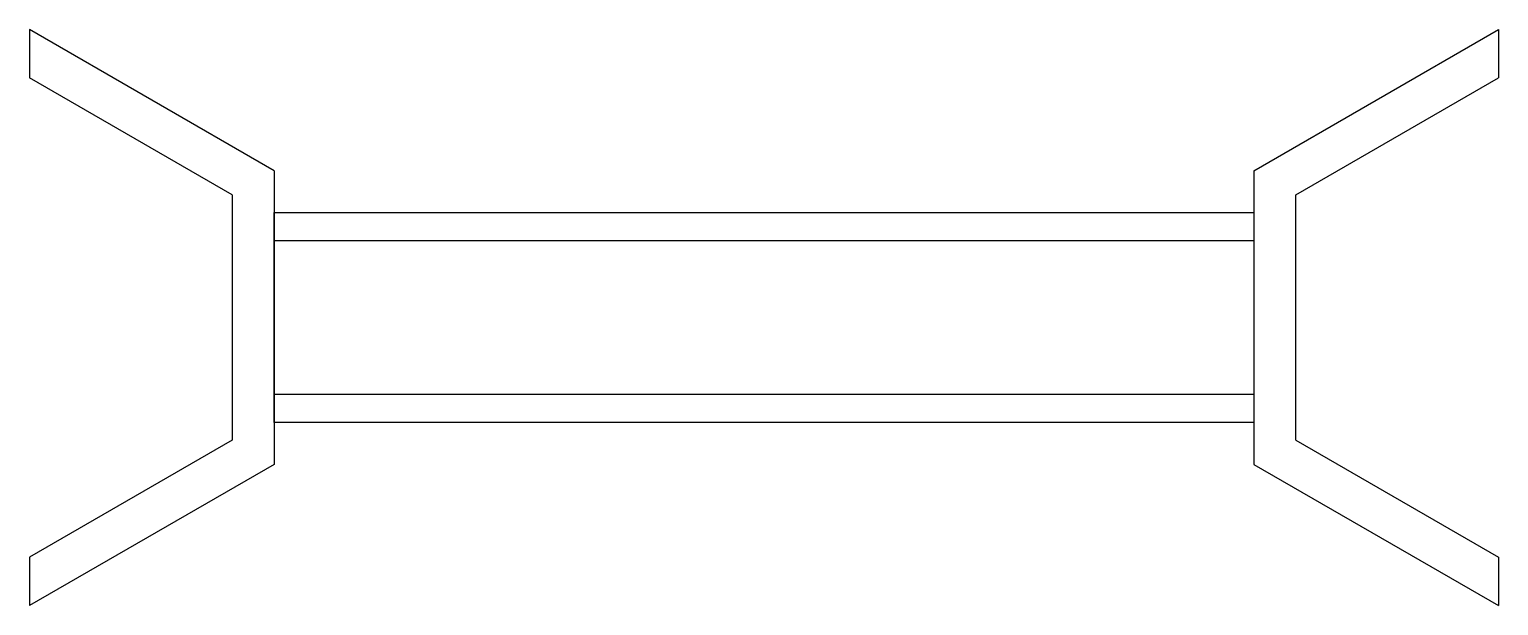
# Model space of a CAD drawing. Header units: centimetres. Extents: x 11238 to 11248.5, y 4953.2 to 4957.3.
import ezdxf

# ---------------------------------------------------------------- set-up
doc = ezdxf.new("R2010")
doc.units = ezdxf.units.CM
doc.header["$LTSCALE"] = 200
doc.header["$MEASUREMENT"] = 0
doc.layers.add('CONG', color=1, linetype='Continuous')

msp = doc.modelspace()

# ---------------------------------------------------------------- linework, layer by layer
at = {"layer": 'CONG', "linetype": 'Continuous'}
for p, q in [((11237.958, 4957.291), (11237.958, 4956.945)), ((11239.708, 4956.281), (11237.958, 4957.291)), ((11246.708, 4956.281), (11248.458, 4957.291)), ((11248.458, 4957.291), (11248.458, 4956.945)), ((11239.408, 4956.108), (11237.958, 4956.945)), ((11247.008, 4956.108), (11248.458, 4956.945)), ((11239.708, 4956.281), (11239.708, 4954.181)), ((11246.708, 4956.281), (11246.708, 4954.181)), ((11239.408, 4956.108), (11239.408, 4954.354)), ((11247.008, 4954.354), (11247.008, 4956.108)), ((11239.708, 4954.481), (11239.708, 4955.981)), ((11239.708, 4955.981), (11246.708, 4955.981)), ((11239.708, 4955.781), (11246.708, 4955.781)), ((11246.708, 4954.681), (11239.708, 4954.681)), ((11246.708, 4954.481), (11239.708, 4954.481)), ((11239.408, 4954.354), (11237.958, 4953.517)), ((11247.008, 4954.354), (11248.458, 4953.517)), ((11239.708, 4954.181), (11237.958, 4953.171)), ((11246.708, 4954.181), (11248.458, 4953.171)), ((11237.958, 4953.517), (11237.958, 4953.171)), ((11248.458, 4953.517), (11248.458, 4953.171))]:
    msp.add_line(p, q, dxfattribs=at)

doc.saveas('drawing.dxf')
